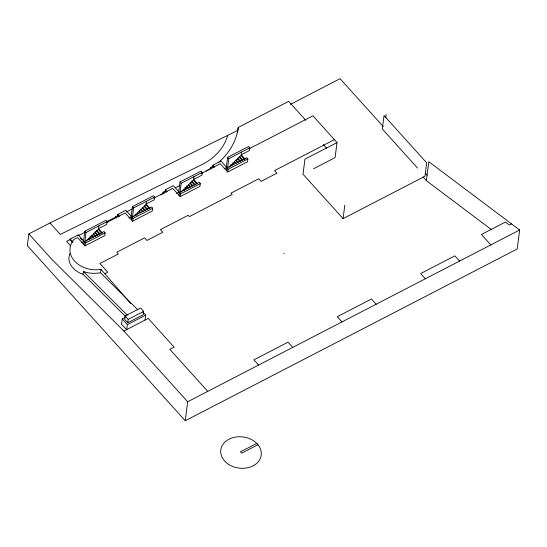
<?xml version="1.0" encoding="UTF-8"?>
<svg xmlns="http://www.w3.org/2000/svg" width="547" height="547" viewBox="0 0 547 547"><rect width="100%" height="100%" fill="white"/><g stroke="black" fill="none" stroke-linecap="round" stroke-linejoin="round"><path stroke-width="0.82" d="M305.835 120.374L288.679 101.352L238.246 127.444L237.877 130.336L49.982 222.971L28.854 233.897L27.35 245.644L185.255 420.732L517.216 248.974L519.65 229.993L428.814 161.714L426.387 180.688L491.466 229.617M72.409 242.157L70.125 239.627L70.201 239.039L78.221 234.889L83.923 241.213M78.221 234.889L78.118 235.689L84.929 232.331M84.676 242.82L83.534 241.555L84.853 231.224L105.899 220.338L107.075 221.644L106.727 224.4L98.508 228.653L102.474 233.049M83.828 244.536L84.183 241.781L103.957 231.545L105.14 232.858L104.792 235.62L85.011 245.849L77.551 237.583L73.995 239.422C70.488 243.319 69.038 248.844 70.467 253.924A24.321 18.742 7.3 0 0 100.983 269.343L130.733 303.571M84.819 242.02L86.029 232.53L84.853 231.224M85.011 245.849L85.366 243.094L84.183 241.781M86.419 241.193L86.529 240.352L89.845 237.849L89.954 237.008L93.263 234.506L93.373 233.665L94.98 232.837L95.082 231.996L96.689 231.162L96.798 230.321L98.398 229.494L98.863 225.89M125.803 316.761L83.041 274.238L83.397 271.476C88.84 273.541 94.85 273.726 100.545 272.762L137.817 309.821M100.545 272.762L100.983 269.343M131.499 216.598L125.796 210.274L117.776 214.417L117.619 215.682L115.479 216.79L115.41 217.303L106.891 221.501M132.251 218.205L131.109 216.94L132.429 206.609L153.475 195.723L154.657 197.023L154.302 199.785L146.083 204.038L150.049 208.434M131.403 219.921L131.759 217.166L151.533 206.93L152.722 208.243L152.367 210.998L132.586 221.234L125.126 212.968L106.303 222.704M132.395 217.405L133.612 207.915L132.429 206.609M132.586 221.234L132.942 218.479L131.759 217.166M133.994 216.571L134.104 215.73L137.42 213.234L137.529 212.393L139.129 211.559L139.239 210.718L142.555 208.216L142.664 207.375L144.264 206.547L144.374 205.706L145.974 204.879L146.439 201.275M122.241 318.915L121.53 324.433L126.719 329.595L127.362 324.597L122.241 318.915L125.167 317.397M125.092 316.022L124.668 319.332L127.738 322.73L143.252 314.703L143.676 311.393L140.606 307.995L125.092 316.022L128.162 319.421L127.738 322.73M160.756 194.541L160.695 194.978L162.227 194.219M145.044 320.118L145.68 315.12L142.835 311.961M162.89 193.433L163.054 192.168L165.194 191.067L165.351 189.802L173.372 185.652L179.074 191.976M179.826 193.59L178.684 192.325L180.011 181.994L201.057 171.102L202.233 172.408L201.877 175.17L193.659 179.416L197.624 183.813M178.978 195.306L179.334 192.544L199.115 182.315L200.298 183.628L199.942 186.383L180.161 196.619L172.708 188.346L153.878 198.089M179.97 192.783L181.187 183.3L180.011 181.994M180.161 196.619L180.517 193.857L179.334 192.544M181.57 191.956L181.679 191.115L183.286 190.288L183.395 189.447L184.995 188.612L185.105 187.771L186.705 186.944L186.814 186.103L188.421 185.276L188.524 184.435L190.13 183.601L190.24 182.76L191.84 181.932L191.949 181.091L193.556 180.264L194.014 176.66M210.465 168.818L210.629 167.553L212.769 166.445L212.927 165.187L220.947 161.037L226.649 167.361M185.255 420.732L187.683 401.758L123.916 331.051L51.733 259.264L28.854 233.897M227.402 168.968L226.26 167.703L227.586 157.379L248.632 146.487L249.808 147.793L249.453 150.548L241.234 154.801L245.2 159.198M226.554 170.691L226.909 167.929L246.69 157.693L247.873 159.006L247.517 161.768L227.737 172.004L220.284 163.731L201.453 173.474M227.545 168.168L228.762 158.685L227.586 157.379M227.737 172.004L228.092 169.242L226.909 167.929M229.152 167.341L229.255 166.5L230.861 165.666L230.971 164.825L232.571 163.997L232.68 163.156L234.28 162.329L234.389 161.488L237.706 158.986L237.815 158.145L239.415 157.317L239.524 156.476L241.131 155.642L241.589 152.045M284.002 253.719L284.071 253.165M249.029 148.859L312.952 115.779L337.014 142.569L335.085 157.611L313.452 168.804M417.559 168.079L382.305 128.989L384.035 115.533L426.681 162.821L424.951 176.278L343.085 218.636L344.808 205.18M385.738 117.79L386.168 114.426M238.246 127.444L237.487 131.786A85.093 65.565 7.3 0 1 218.492 162.486M237.466 132.675L237.877 130.336M69.722 253.521L68.792 258.471L69.428 262.047A24.526 17.716 2.1 0 0 80.97 273.527L83.041 274.238M290.395 104.388L340.077 78.686L383.31 126.624M86.029 232.53L107.075 221.644M133.612 207.915L154.657 197.023M181.187 183.3L202.233 172.408M228.762 158.685L249.808 147.793M81.448 242.636L83.534 241.555M129.024 218.021L131.109 216.94M176.599 193.399L178.684 192.325M224.174 168.784L226.26 167.703M85.366 243.094L105.14 232.858M132.942 218.479L152.722 208.243M180.517 193.857L200.298 183.628M228.092 169.242L247.873 159.006M334.449 139.615L274.58 170.596L276.932 173.201L261.117 181.385L258.765 178.78L230.964 193.159L232.14 194.465L189.378 216.591L188.202 215.292L160.401 229.672L162.753 232.284L146.938 240.468L144.586 237.856L116.785 252.242L118.357 253.979L99.916 263.517L107.759 272.215L104.908 273.691M337.014 142.569L304.939 159.163L303.011 174.206L343.085 218.636M128.162 319.421L143.676 311.393M127.362 324.597L145.68 315.12M123.916 331.051L148.189 318.395L174.11 347.133L169.837 349.348L207.744 391.378M511.527 223.887L509.346 225.015L505.407 222.055L481.387 234.485L490.803 244.919M187.683 401.758L519.65 229.993M256.741 443.412L240.406 451.863L241.61 453.196L257.945 444.745M70.125 239.627L66.584 241.377L70.577 245.801M126.295 211.935L132.388 208.933M175.252 187.806L179.847 185.536M83.397 271.476L127.362 315.202M425.388 173.276L427.091 175.17M422.975 176.907L426.387 180.688M459.569 261.083L454.865 255.859L420.65 273.562L425.361 278.785M323.332 144.579L326.689 148.299M376.179 304.228L371.475 299.011L337.26 316.713L341.964 321.93M241.131 155.642L244.53 159.409M239.524 156.476L242.923 160.244M239.415 157.317L242.253 160.456M237.815 158.145L240.646 161.283M237.706 158.986L239.969 161.495M236.106 159.813L238.369 162.329M235.996 160.654L237.692 162.541M234.389 161.488L236.092 163.368M234.28 162.329L235.415 163.58M232.68 163.156L233.815 164.415M230.971 164.825L232.099 166.083M212.927 165.187L214.643 167.081M212.769 166.445L213.911 167.71M210.629 167.553L211.771 168.818M193.556 180.264L196.954 184.031M191.949 181.091L195.347 184.859M191.84 181.932L194.67 185.071M190.24 182.76L193.07 185.905M190.13 183.601L192.394 186.117M188.524 184.435L190.794 186.944M188.421 185.276L190.117 187.156M186.814 186.103L188.517 187.99M186.705 186.944L187.84 188.202M185.105 187.771L186.233 189.03M183.395 189.447L184.524 190.698M165.351 189.802L167.067 191.703M165.194 191.067L166.336 192.332M163.054 192.168L164.196 193.433M292.789 347.379L288.078 342.162L253.87 359.858L258.574 365.081M145.974 204.879L149.372 208.646M144.374 205.706L147.772 209.474M144.264 206.547L147.095 209.686M142.664 207.375L145.495 210.52M142.555 208.216L144.818 210.732M140.948 209.05L143.218 211.559M140.846 209.891L142.541 211.771M139.239 210.718L140.935 212.605M139.129 211.559L140.264 212.817M137.529 212.393L138.658 213.645M135.813 214.062L136.948 215.32M117.776 214.417L119.485 216.318M117.619 215.682L118.754 216.947M115.479 216.79L116.62 218.055M98.398 229.494L101.797 233.261M96.798 230.321L100.197 234.095M96.689 231.162L99.52 234.307M95.082 231.996L97.92 235.135M94.98 232.837L97.243 235.347M93.373 233.665L95.643 236.181M93.263 234.506L94.966 236.393M91.664 235.333L93.359 237.22M91.554 236.174L92.689 237.432M89.954 237.008L91.082 238.266M88.238 238.677L89.373 239.935M80.395 238.218L82.112 240.119M70.201 239.039L73.052 242.198M49.982 222.971L60.307 234.417L199.71 165.693A68.696 51.91 9.4 0 0 227.668 135.369M210.554 168.414A85.093 65.565 7.3 0 1 206.192 171.026M257.398 444.048L255.688 442.386A20.396 15.713 7.3 0 0 222.061 445.846A20.396 15.713 7.3 0 0 242.342 468.328A20.396 15.713 7.3 0 0 258.827 445.867L257.398 444.048"/></g></svg>
